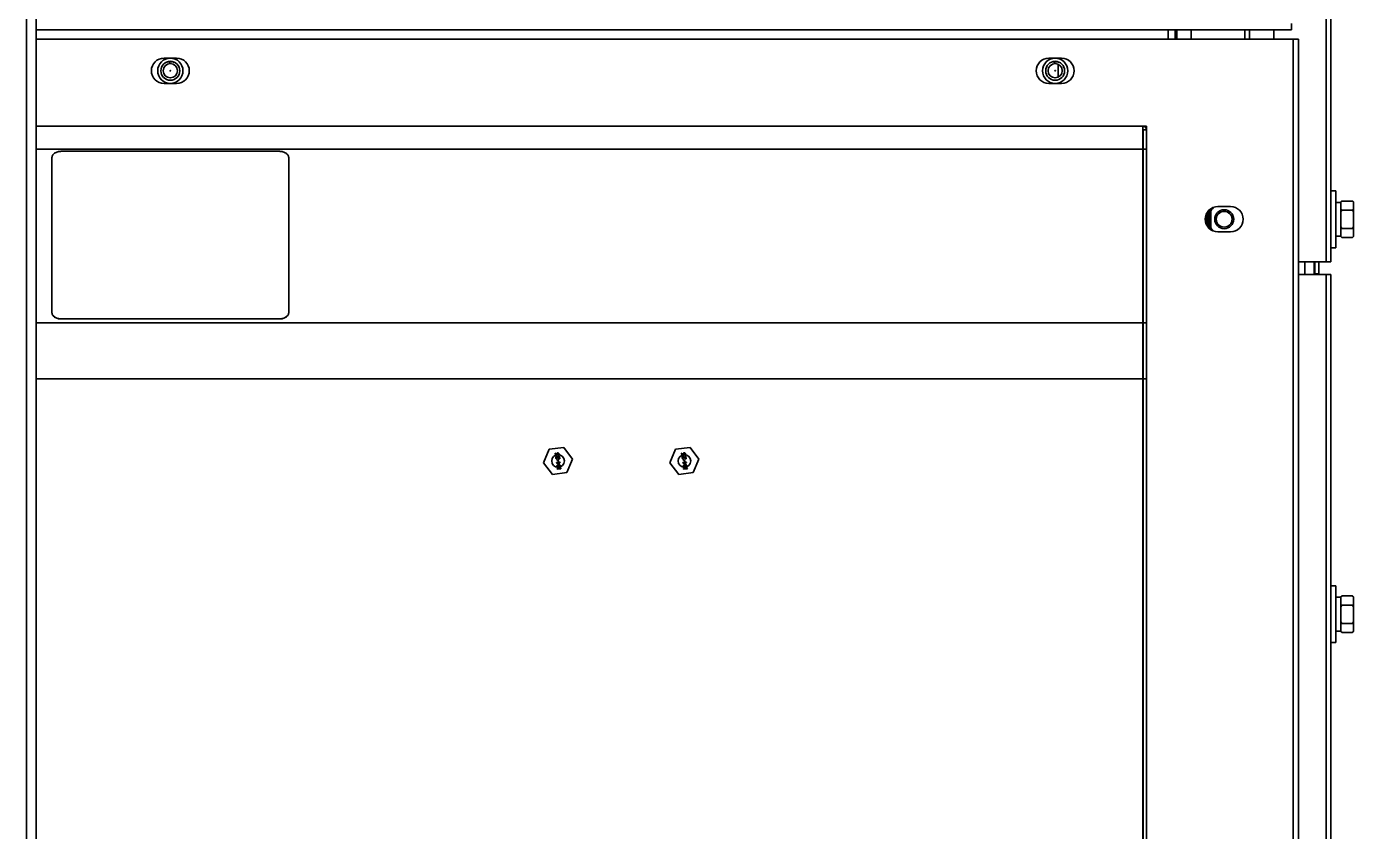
# Model space of a CAD drawing. Header units: millimetres. Extents: x 32496 to 166256, y 3504 to 23939.
# Drawn here: x 42306.6 to 42726.5, y 11801.8 to 12056.6 of the extents above; entities that cross this region are included whole.
import ezdxf

# ---------------------------------------------------------------- set-up
doc = ezdxf.new("R2010")
doc.units = ezdxf.units.MM
doc.layers.get('0').update_dxf_attribs({"lineweight": 35})

msp = doc.modelspace()

# ---------------------------------------------------------------- linework, layer by layer
at = {"linetype": 'Continuous'}
for p, q in [((42306.64, 13391.575), (42306.64, 10882.575)), ((42309.64, 13391.575), (42309.64, 10882.575)), ((42717.94, 11982.075), (42717.94, 12994.175)), ((42719.34, 12117.93), (42719.34, 11982.075)), ((42309.64, 12055.575), (42706.94, 12055.575)), ((42667.94, 12052.575), (42667.94, 12055.575)), ((42670.14, 12055.575), (42670.14, 12052.575)), ((42670.64, 12052.575), (42670.64, 12055.575)), ((42675.14, 12055.575), (42675.14, 12052.575)), ((42692.14, 12052.575), (42692.14, 12055.575)), ((42693.64, 12055.575), (42693.64, 12052.575)), ((42701.34, 12052.575), (42701.34, 12055.575)), ((42706.94, 12055.575), (42706.94, 12057.575)), ((42309.64, 12052.575), (42709.14, 12052.575)), ((42707.44, 11269.575), (42707.44, 12052.575)), ((42709.14, 12052.575), (42709.14, 11269.575)), ((42354.14, 12046.575), (42350.14, 12046.575)), ((42351.075, 12045.296), (42351.004, 12045.343)), ((42351.066, 12045.372), (42351.075, 12045.348)), ((42351.075, 12045.348), (42351.102, 12045.309)), ((42351.102, 12045.296), (42351.075, 12045.296)), ((42351.102, 12045.309), (42351.102, 12045.296)), ((42351.595, 12045.385), (42351.578, 12045.438)), ((42351.578, 12045.438), (42351.664, 12045.438)), ((42351.647, 12045.314), (42351.595, 12045.385)), ((42351.733, 12045.261), (42351.647, 12045.314)), ((42351.664, 12045.438), (42351.699, 12045.385)), ((42351.699, 12045.385), (42351.75, 12045.349)), ((42351.82, 12045.243), (42351.733, 12045.261)), ((42351.75, 12045.349), (42351.802, 12045.332)), ((42351.889, 12045.544), (42351.802, 12045.544)), ((42351.802, 12045.332), (42351.906, 12045.332)), ((42351.889, 12045.243), (42351.82, 12045.243)), ((42351.975, 12045.561), (42351.889, 12045.544)), ((42351.975, 12045.261), (42351.889, 12045.243)), ((42351.906, 12045.332), (42351.958, 12045.349)), ((42351.958, 12045.349), (42352.01, 12045.385)), ((42352.062, 12045.314), (42351.975, 12045.261)), ((42352.01, 12045.385), (42352.044, 12045.438)), ((42352.044, 12045.438), (42352.062, 12045.491)), ((42352.062, 12045.491), (42352.075, 12045.57)), ((42352.114, 12045.385), (42352.062, 12045.314)), ((42352.148, 12045.473), (42352.114, 12045.385)), ((42352.162, 12045.573), (42352.148, 12045.473)), ((42352.304, 12045.244), (42352.304, 12045.561)), ((42352.459, 12045.244), (42352.304, 12045.244)), ((42352.407, 12045.552), (42352.408, 12045.42)), ((42352.408, 12045.42), (42352.455, 12045.548)), ((42352.563, 12045.539), (42352.459, 12045.244)), ((42352.978, 12045.244), (42352.901, 12045.466)), ((42353.134, 12045.244), (42352.978, 12045.244)), ((42353.026, 12045.432), (42353.03, 12045.421)), ((42353.03, 12045.421), (42353.03, 12045.431)), ((42353.134, 12045.404), (42353.134, 12045.244)), ((42634.14, 12046.575), (42630.14, 12046.575)), ((42631.075, 12045.296), (42631.004, 12045.343)), ((42631.066, 12045.372), (42631.075, 12045.348)), ((42631.075, 12045.348), (42631.102, 12045.309)), ((42631.102, 12045.296), (42631.075, 12045.296)), ((42631.102, 12045.309), (42631.102, 12045.296)), ((42631.595, 12045.385), (42631.578, 12045.438)), ((42631.578, 12045.438), (42631.664, 12045.438)), ((42631.647, 12045.314), (42631.595, 12045.385)), ((42631.733, 12045.261), (42631.647, 12045.314)), ((42631.664, 12045.438), (42631.699, 12045.385)), ((42631.699, 12045.385), (42631.75, 12045.349)), ((42631.82, 12045.243), (42631.733, 12045.261)), ((42631.75, 12045.349), (42631.802, 12045.332)), ((42631.889, 12045.544), (42631.802, 12045.544)), ((42631.802, 12045.332), (42631.906, 12045.332)), ((42631.889, 12045.243), (42631.82, 12045.243)), ((42631.975, 12045.561), (42631.889, 12045.544)), ((42631.975, 12045.261), (42631.889, 12045.243)), ((42631.906, 12045.332), (42631.958, 12045.349)), ((42631.958, 12045.349), (42632.01, 12045.385)), ((42632.062, 12045.314), (42631.975, 12045.261)), ((42632.01, 12045.385), (42632.044, 12045.438)), ((42632.044, 12045.438), (42632.062, 12045.491)), ((42632.062, 12045.491), (42632.075, 12045.57)), ((42632.114, 12045.385), (42632.062, 12045.314)), ((42632.148, 12045.473), (42632.114, 12045.385)), ((42632.162, 12045.573), (42632.148, 12045.473)), ((42632.304, 12045.244), (42632.304, 12045.561)), ((42632.459, 12045.244), (42632.304, 12045.244)), ((42632.407, 12045.552), (42632.408, 12045.42)), ((42632.408, 12045.42), (42632.455, 12045.548)), ((42632.563, 12045.539), (42632.459, 12045.244)), ((42632.978, 12045.244), (42632.901, 12045.466)), ((42633.134, 12045.244), (42632.978, 12045.244)), ((42633.026, 12045.432), (42633.03, 12045.421)), ((42633.03, 12045.421), (42633.03, 12045.431)), ((42633.12, 12040.553), (42633.12, 12044.598)), ((42633.134, 12045.404), (42633.134, 12045.244)), ((42350.14, 12038.575), (42354.14, 12038.575)), ((42630.14, 12038.575), (42634.14, 12038.575)), ((42309.64, 12025.075), (42659.84, 12025.075)), ((42659.84, 11555.075), (42659.84, 12025.075)), ((42659.84, 12025.075), (42661.04, 12025.075)), ((42661.04, 12023.876), (42660.04, 12023.876)), ((42660.04, 11555.075), (42660.04, 12023.875)), ((42661.04, 12025.075), (42661.04, 12023.875)), ((42661.04, 11555.075), (42661.04, 12023.875)), ((42659.84, 12017.753), (42309.64, 12017.753)), ((42661.04, 12017.753), (42660.04, 12017.753)), ((42314.64, 11966.134), (42314.64, 12014.96)), ((42317.64, 12017.081), (42386.64, 12017.081)), ((42389.64, 12014.96), (42389.64, 11966.134)), ((42660.04, 12005.075), (42659.84, 12005.075)), ((42659.84, 12005.075), (42660.04, 12005.075)), ((42660.04, 12004.875), (42659.84, 12004.875)), ((42719.34, 12004.575), (42720.94, 12004.575)), ((42720.94, 11986.575), (42720.94, 12004.575)), ((42720.94, 12000.925), (42722.54, 12000.925)), ((42722.54, 12001.049), (42722.811, 12001.32)), ((42722.54, 11990.102), (42722.54, 12001.049)), ((42722.84, 12001.349), (42726.24, 12001.349)), ((42726.54, 12001.049), (42726.269, 12001.32)), ((42726.54, 11990.102), (42726.54, 12001.049)), ((42679.89, 11996.938), (42679.89, 11994.213)), ((42680.86, 11998.312), (42680.941, 11998.288)), ((42680.862, 11997.836), (42680.862, 11993.315)), ((42680.941, 11992.863), (42680.941, 11998.288)), ((42681.441, 11998.288), (42680.941, 11998.288)), ((42681.021, 11998.559), (42680.99, 11998.568)), ((42681.021, 11998.559), (42681.441, 11998.288)), ((42681.441, 11998.288), (42681.441, 11992.863)), ((42687.64, 11999.575), (42683.64, 11999.575)), ((42722.84, 11998.418), (42726.24, 11998.418)), ((42680.017, 11996.356), (42679.916, 11996.467)), ((42679.916, 11994.684), (42680.017, 11994.795)), ((42680.055, 11995.575), (42680.055, 11995.582)), ((42680.941, 11992.863), (42680.86, 11992.839)), ((42680.941, 11992.863), (42681.441, 11992.863)), ((42680.989, 11992.583), (42681.021, 11992.592)), ((42681.441, 11992.863), (42681.021, 11992.592)), ((42722.84, 11992.644), (42726.24, 11992.644)), ((42683.64, 11991.575), (42687.64, 11991.575)), ((42720.94, 11990.225), (42722.54, 11990.225)), ((42722.54, 11990.102), (42722.811, 11989.831)), ((42722.84, 11989.802), (42722.811, 11989.831)), ((42722.84, 11989.802), (42726.24, 11989.802)), ((42726.24, 11989.802), (42726.269, 11989.831)), ((42726.54, 11990.102), (42726.269, 11989.831)), ((42719.34, 11986.575), (42720.94, 11986.575)), ((42709.14, 11982.075), (42719.34, 11982.075)), ((42711.14, 11978.075), (42711.14, 11982.075)), ((42714.14, 11982.075), (42714.14, 11978.075)), ((42714.34, 11982.075), (42714.34, 11978.275)), ((42715.54, 11982.075), (42715.54, 11978.275)), ((42709.14, 11978.075), (42719.34, 11978.075)), ((42715.54, 11978.275), (42714.34, 11978.275)), ((42717.94, 11264.075), (42717.94, 11978.075)), ((42719.34, 11978.075), (42719.34, 11873.194)), ((42317.64, 11964.048), (42317.64, 11964.013)), ((42386.64, 11964.048), (42317.64, 11964.048)), ((42386.64, 11964.013), (42317.64, 11964.013)), ((42386.64, 11964.013), (42386.64, 11964.048)), ((42309.64, 11962.753), (42659.84, 11962.753)), ((42660.04, 11962.753), (42661.04, 11962.753)), ((42659.84, 11945.075), (42309.64, 11945.075)), ((42661.04, 11945.075), (42660.04, 11945.075)), ((42470.257, 11918.498), (42472.048, 11922.755)), ((42476.631, 11923.333), (42472.048, 11922.755)), ((42473.929, 11921.506), (42474.055, 11921.522)), ((42474.035, 11920.662), (42473.929, 11921.506)), ((42474.055, 11921.522), (42474.146, 11920.802)), ((42474.41, 11921.365), (42474.4, 11921.237)), ((42474.419, 11921.089), (42474.4, 11921.237)), ((42474.47, 11921.498), (42474.41, 11921.365)), ((42474.419, 11921.089), (42474.46, 11920.968)), ((42474.46, 11920.968), (42474.551, 11920.853)), ((42474.562, 11921.585), (42474.47, 11921.498)), ((42474.527, 11921.253), (42474.54, 11921.356)), ((42474.527, 11921.253), (42474.545, 11921.105)), ((42474.54, 11921.356), (42474.581, 11921.437)), ((42474.583, 11921.009), (42474.545, 11921.105)), ((42474.682, 11921.651), (42474.562, 11921.585)), ((42474.581, 11921.437), (42474.651, 11921.496)), ((42474.672, 11920.919), (42474.583, 11921.009)), ((42474.651, 11921.496), (42474.723, 11921.53)), ((42474.682, 11921.651), (42474.784, 11921.664)), ((42474.774, 11921.537), (42474.723, 11921.53)), ((42474.774, 11921.537), (42474.853, 11921.521)), ((42474.917, 11921.63), (42474.784, 11921.664)), ((42474.853, 11921.521), (42474.935, 11921.481)), ((42474.998, 11920.985), (42474.903, 11920.923)), ((42475.027, 11921.569), (42474.917, 11921.63)), ((42474.935, 11921.481), (42474.995, 11921.413)), ((42474.995, 11921.413), (42475.033, 11921.317)), ((42475.039, 11921.066), (42474.998, 11920.985)), ((42475.119, 11921.454), (42475.027, 11921.569)), ((42475.052, 11921.168), (42475.033, 11921.317)), ((42475.052, 11921.168), (42475.039, 11921.066)), ((42475.109, 11920.924), (42475.169, 11921.057)), ((42475.16, 11921.333), (42475.119, 11921.454)), ((42475.16, 11921.333), (42475.179, 11921.184)), ((42475.169, 11921.057), (42475.179, 11921.184)), ((42476.631, 11923.333), (42479.422, 11919.653)), ((42510.257, 11918.498), (42512.048, 11922.755)), ((42516.631, 11923.333), (42512.048, 11922.755)), ((42513.929, 11921.506), (42514.055, 11921.522)), ((42514.035, 11920.662), (42513.929, 11921.506)), ((42514.055, 11921.522), (42514.146, 11920.802)), ((42514.41, 11921.365), (42514.4, 11921.237)), ((42514.419, 11921.089), (42514.4, 11921.237)), ((42514.47, 11921.498), (42514.41, 11921.365)), ((42514.419, 11921.089), (42514.46, 11920.968)), ((42514.46, 11920.968), (42514.551, 11920.853)), ((42514.562, 11921.585), (42514.47, 11921.498)), ((42514.527, 11921.253), (42514.54, 11921.356)), ((42514.527, 11921.253), (42514.545, 11921.105)), ((42514.54, 11921.356), (42514.581, 11921.437)), ((42514.583, 11921.009), (42514.545, 11921.105)), ((42514.682, 11921.651), (42514.562, 11921.585)), ((42514.581, 11921.437), (42514.651, 11921.496)), ((42514.672, 11920.919), (42514.583, 11921.009)), ((42514.651, 11921.496), (42514.723, 11921.53)), ((42514.682, 11921.651), (42514.784, 11921.664)), ((42514.774, 11921.537), (42514.723, 11921.53)), ((42514.774, 11921.537), (42514.853, 11921.521)), ((42514.917, 11921.63), (42514.784, 11921.664)), ((42514.853, 11921.521), (42514.935, 11921.481)), ((42514.998, 11920.985), (42514.903, 11920.923)), ((42515.027, 11921.569), (42514.917, 11921.63)), ((42514.935, 11921.481), (42514.995, 11921.413)), ((42514.995, 11921.413), (42515.033, 11921.317)), ((42515.039, 11921.066), (42514.998, 11920.985)), ((42515.119, 11921.454), (42515.027, 11921.569)), ((42515.052, 11921.168), (42515.033, 11921.317)), ((42515.052, 11921.168), (42515.039, 11921.066)), ((42515.109, 11920.924), (42515.169, 11921.057)), ((42515.16, 11921.333), (42515.119, 11921.454)), ((42515.16, 11921.333), (42515.179, 11921.184)), ((42515.169, 11921.057), (42515.179, 11921.184)), ((42516.631, 11923.333), (42519.422, 11919.653)), ((42473.049, 11914.818), (42470.257, 11918.498)), ((42474.694, 11920.745), (42474.035, 11920.662)), ((42474.114, 11920.244), (42474.107, 11920.092)), ((42474.119, 11919.993), (42474.107, 11920.092)), ((42474.152, 11920.349), (42474.114, 11920.244)), ((42474.119, 11919.993), (42474.167, 11919.822)), ((42474.146, 11920.802), (42474.551, 11920.853)), ((42474.24, 11920.461), (42474.152, 11920.349)), ((42474.167, 11919.822), (42474.23, 11919.729)), ((42474.23, 11919.729), (42474.344, 11919.643)), ((42474.237, 11920.083), (42474.246, 11920.21)), ((42474.237, 11920.083), (42474.249, 11919.984)), ((42474.339, 11920.499), (42474.24, 11920.461)), ((42474.246, 11920.21), (42474.288, 11920.291)), ((42474.29, 11919.863), (42474.249, 11919.984)), ((42474.288, 11920.291), (42474.357, 11920.35)), ((42474.35, 11919.795), (42474.29, 11919.863)), ((42474.298, 11918.579), (42474.982, 11918.665)), ((42474.316, 11918.43), (42474.298, 11918.579)), ((42474.316, 11918.43), (42475.075, 11917.921)), ((42474.339, 11920.499), (42474.389, 11920.505)), ((42474.344, 11919.643), (42474.448, 11919.631)), ((42474.432, 11919.755), (42474.35, 11919.795)), ((42474.408, 11920.357), (42474.357, 11920.35)), ((42474.494, 11920.493), (42474.389, 11920.505)), ((42474.408, 11920.357), (42474.516, 11920.32)), ((42474.416, 11917.636), (42475.607, 11917.786)), ((42474.445, 11917.413), (42474.416, 11917.636)), ((42474.432, 11919.755), (42474.448, 11919.631)), ((42474.445, 11917.413), (42475.555, 11917.175)), ((42474.576, 11920.453), (42474.494, 11920.493)), ((42474.516, 11920.32), (42475.237, 11919.705)), ((42475, 11918.516), (42474.519, 11918.456)), ((42475.053, 11918.095), (42474.519, 11918.456)), ((42475.555, 11917.175), (42474.538, 11916.669)), ((42474.571, 11919.268), (42474.748, 11919.291)), ((42474.577, 11919.219), (42474.571, 11919.268)), ((42475.211, 11919.903), (42474.576, 11920.453)), ((42474.755, 11919.241), (42474.577, 11919.219)), ((42474.628, 11919.427), (42474.606, 11919.399)), ((42474.606, 11919.399), (42474.748, 11919.291)), ((42474.799, 11919.297), (42474.628, 11919.427)), ((42474.755, 11919.241), (42474.644, 11919.101)), ((42474.644, 11919.101), (42474.672, 11919.08)), ((42474.672, 11920.919), (42474.694, 11920.745)), ((42474.672, 11919.08), (42474.805, 11919.248)), ((42475.626, 11917.637), (42474.688, 11917.519)), ((42475.669, 11917.29), (42474.688, 11917.519)), ((42474.932, 11919.465), (42474.799, 11919.297)), ((42474.801, 11916.626), (42475.695, 11917.092)), ((42474.805, 11919.248), (42474.976, 11919.118)), ((42474.85, 11919.304), (42474.961, 11919.443)), ((42474.85, 11919.304), (42475.027, 11919.326)), ((42475.033, 11919.276), (42474.856, 11919.254)), ((42474.998, 11919.146), (42474.856, 11919.254)), ((42474.922, 11920.774), (42474.903, 11920.923)), ((42474.922, 11920.774), (42475.017, 11920.836)), ((42474.961, 11919.443), (42474.932, 11919.465)), ((42474.95, 11918.913), (42475.102, 11918.932)), ((42474.982, 11918.665), (42474.95, 11918.913)), ((42474.976, 11919.118), (42474.998, 11919.146)), ((42475.053, 11918.095), (42475, 11918.516)), ((42475.017, 11920.836), (42475.109, 11920.924)), ((42475.027, 11919.326), (42475.033, 11919.276)), ((42475.227, 11917.94), (42475.075, 11917.921)), ((42475.102, 11918.932), (42475.134, 11918.684)), ((42475.124, 11920.598), (42475.251, 11920.614)), ((42475.211, 11919.903), (42475.124, 11920.598)), ((42475.134, 11918.684), (42475.488, 11918.729)), ((42475.507, 11918.58), (42475.152, 11918.535)), ((42475.152, 11918.535), (42475.227, 11917.94)), ((42475.363, 11919.721), (42475.237, 11919.705)), ((42475.251, 11920.614), (42475.363, 11919.721)), ((42475.488, 11918.729), (42475.507, 11918.58)), ((42475.607, 11917.786), (42475.626, 11917.637)), ((42475.669, 11917.29), (42475.695, 11917.092)), ((42479.422, 11919.653), (42477.631, 11915.396)), ((42513.049, 11914.818), (42510.257, 11918.498)), ((42514.694, 11920.745), (42514.035, 11920.662)), ((42514.114, 11920.244), (42514.107, 11920.092)), ((42514.119, 11919.993), (42514.107, 11920.092)), ((42514.152, 11920.349), (42514.114, 11920.244)), ((42514.119, 11919.993), (42514.167, 11919.822)), ((42514.146, 11920.802), (42514.551, 11920.853)), ((42514.24, 11920.461), (42514.152, 11920.349)), ((42514.167, 11919.822), (42514.23, 11919.729)), ((42514.23, 11919.729), (42514.344, 11919.643)), ((42514.237, 11920.083), (42514.246, 11920.21)), ((42514.237, 11920.083), (42514.249, 11919.984)), ((42514.339, 11920.499), (42514.24, 11920.461)), ((42514.246, 11920.21), (42514.288, 11920.291)), ((42514.29, 11919.863), (42514.249, 11919.984)), ((42514.288, 11920.291), (42514.357, 11920.35)), ((42514.35, 11919.795), (42514.29, 11919.863)), ((42514.298, 11918.579), (42514.982, 11918.665)), ((42514.316, 11918.43), (42514.298, 11918.579)), ((42514.316, 11918.43), (42515.075, 11917.921)), ((42514.339, 11920.499), (42514.389, 11920.505)), ((42514.344, 11919.643), (42514.448, 11919.631)), ((42514.432, 11919.755), (42514.35, 11919.795)), ((42514.408, 11920.357), (42514.357, 11920.35)), ((42514.494, 11920.493), (42514.389, 11920.505)), ((42514.408, 11920.357), (42514.516, 11920.32)), ((42514.416, 11917.636), (42515.607, 11917.786)), ((42514.445, 11917.413), (42514.416, 11917.636)), ((42514.432, 11919.755), (42514.448, 11919.631)), ((42514.445, 11917.413), (42515.555, 11917.175)), ((42514.576, 11920.453), (42514.494, 11920.493)), ((42514.516, 11920.32), (42515.237, 11919.705)), ((42515, 11918.516), (42514.519, 11918.456)), ((42515.053, 11918.095), (42514.519, 11918.456)), ((42515.555, 11917.175), (42514.538, 11916.669)), ((42514.571, 11919.268), (42514.748, 11919.291)), ((42514.577, 11919.219), (42514.571, 11919.268)), ((42515.211, 11919.903), (42514.576, 11920.453)), ((42514.755, 11919.241), (42514.577, 11919.219)), ((42514.628, 11919.427), (42514.606, 11919.399)), ((42514.606, 11919.399), (42514.748, 11919.291)), ((42514.799, 11919.297), (42514.628, 11919.427)), ((42514.755, 11919.241), (42514.644, 11919.101)), ((42514.644, 11919.101), (42514.672, 11919.08)), ((42514.672, 11920.919), (42514.694, 11920.745)), ((42514.672, 11919.08), (42514.805, 11919.248)), ((42515.626, 11917.637), (42514.688, 11917.519)), ((42515.669, 11917.29), (42514.688, 11917.519)), ((42514.932, 11919.465), (42514.799, 11919.297)), ((42514.801, 11916.626), (42515.695, 11917.092)), ((42514.805, 11919.248), (42514.976, 11919.118)), ((42514.85, 11919.304), (42514.961, 11919.443)), ((42514.85, 11919.304), (42515.027, 11919.326)), ((42515.033, 11919.276), (42514.856, 11919.254)), ((42514.998, 11919.146), (42514.856, 11919.254)), ((42514.922, 11920.774), (42514.903, 11920.923)), ((42514.922, 11920.774), (42515.017, 11920.836)), ((42514.961, 11919.443), (42514.932, 11919.465)), ((42514.95, 11918.913), (42515.102, 11918.932)), ((42514.982, 11918.665), (42514.95, 11918.913)), ((42514.976, 11919.118), (42514.998, 11919.146)), ((42515.053, 11918.095), (42515, 11918.516)), ((42515.017, 11920.836), (42515.109, 11920.924)), ((42515.027, 11919.326), (42515.033, 11919.276)), ((42515.227, 11917.94), (42515.075, 11917.921)), ((42515.102, 11918.932), (42515.134, 11918.684)), ((42515.124, 11920.598), (42515.251, 11920.614)), ((42515.211, 11919.903), (42515.124, 11920.598)), ((42515.134, 11918.684), (42515.488, 11918.729)), ((42515.507, 11918.58), (42515.152, 11918.535)), ((42515.152, 11918.535), (42515.227, 11917.94)), ((42515.363, 11919.721), (42515.237, 11919.705)), ((42515.251, 11920.614), (42515.363, 11919.721)), ((42515.488, 11918.729), (42515.507, 11918.58)), ((42515.607, 11917.786), (42515.626, 11917.637)), ((42515.669, 11917.29), (42515.695, 11917.092)), ((42519.422, 11919.653), (42517.631, 11915.396)), ((42473.049, 11914.818), (42477.631, 11915.396)), ((42474.566, 11916.446), (42474.538, 11916.669)), ((42475.757, 11916.596), (42474.566, 11916.446)), ((42474.801, 11916.626), (42475.738, 11916.745)), ((42475.738, 11916.745), (42475.757, 11916.596)), ((42513.049, 11914.818), (42517.631, 11915.396)), ((42514.566, 11916.446), (42514.538, 11916.669)), ((42515.757, 11916.596), (42514.566, 11916.446)), ((42514.801, 11916.626), (42515.738, 11916.745)), ((42515.738, 11916.745), (42515.757, 11916.596)), ((42659.84, 11898.986), (42660.04, 11898.986)), ((42659.84, 11897.947), (42660.04, 11897.947)), ((42719.34, 11879.575), (42720.94, 11879.575)), ((42720.94, 11861.575), (42720.94, 11879.575)), ((42720.94, 11875.925), (42722.54, 11875.925)), ((42722.54, 11876.049), (42722.811, 11876.32)), ((42722.54, 11865.102), (42722.54, 11876.049)), ((42722.84, 11876.349), (42726.24, 11876.349)), ((42726.54, 11876.049), (42726.269, 11876.32)), ((42726.54, 11865.102), (42726.54, 11876.049)), ((42719.34, 11873.194), (42719.34, 11867.93)), ((42722.84, 11873.418), (42726.24, 11873.418)), ((42719.34, 11867.93), (42719.34, 11623.194)), ((42722.84, 11867.644), (42726.24, 11867.644)), ((42720.94, 11865.225), (42722.54, 11865.225)), ((42722.54, 11865.102), (42722.811, 11864.831)), ((42722.84, 11864.802), (42722.811, 11864.831)), ((42722.84, 11864.802), (42726.24, 11864.802)), ((42726.24, 11864.802), (42726.269, 11864.831)), ((42726.54, 11865.102), (42726.269, 11864.831)), ((42719.34, 11861.575), (42720.94, 11861.575))]:
    msp.add_line(p, q, dxfattribs=at)
for points in [[(42680.017, 11996.356), (42679.983, 11996.393), (42679.95, 11996.43), (42679.916, 11996.467)], [(42679.916, 11994.684), (42679.95, 11994.721), (42679.983, 11994.758), (42680.017, 11994.795)]]:
    msp.add_lwpolyline(points, dxfattribs=at)
for centre, radius in [((42352.14, 12042.575), 4), ((42352.14, 12042.575), 3), ((42352.14, 12042.575), 2.25), ((42632.14, 12042.575), 4), ((42632.14, 12042.575), 3), ((42632.14, 12042.575), 2.25), ((42352.14, 12042.575), 0.1), ((42632.14, 12042.575), 0.1), ((42685.64, 11995.575), 3), ((42685.64, 11995.575), 2.5), ((42474.84, 11919.075), 2), ((42514.84, 11919.075), 2)]:
    msp.add_circle(centre, radius, dxfattribs=at)
for centre, radius, start, end in [((42350.14, 12042.575), 4, 90, 270), ((42354.14, 12042.575), 4, 270, 90), ((42630.14, 12042.575), 4, 90, 270), ((42634.14, 12042.575), 4, 270, 90), ((42659.84, 12023.875), 1.2, 0, 90), ((42659.84, 12023.875), 0.2, 0, 90), ((42725.355, 11998.758), 3.607, 140.8641, 141.28972), ((42726.676, 11997.57), 5.384, 135.43477, 135.87545), ((42722.402, 11997.569), 5.386, 44.12457, 44.56524), ((42723.726, 11998.759), 3.606, 38.71028, 39.13391), ((42683.64, 11995.575), 4, 90, 270), ((42685.64, 11995.575), 5.585, 149.24232, 179.93768), ((42685.64, 11995.575), 5.285, 154.67939, 205.32061), ((42681.369, 11998.32), 0.509, 163.91946, 180.8578), ((42685.64, 11995.575), 5.499, 145.89281, 147.13569), ((42685.64, 11995.575), 4.999, 130.34481, 147.13569), ((42687.64, 11995.575), 4, 270, 90), ((42685.64, 11995.575), 5.661, 177.86504, 182.13496), ((42685.64, 11995.575), 5.585, 180, 210.76123), ((42685.64, 11995.575), 5.499, 212.86431, 214.09945), ((42685.64, 11995.575), 4.999, 212.86431, 229.65844), ((42715.74, 11978.275), 1.4, 180, 188.23663), ((42715.74, 11978.275), 0.2, 180, 270), ((42316.126, 11966.17), 1.486, 180.00048, 181.32068), ((42388.154, 11966.17), 1.486, 358.67932, 359.99952), ((42725.355, 11873.758), 3.607, 140.8641, 141.28972), ((42726.676, 11872.57), 5.384, 135.43477, 135.87545), ((42722.402, 11872.569), 5.386, 44.12457, 44.56524), ((42723.726, 11873.759), 3.606, 38.71028, 39.13391)]:
    msp.add_arc(centre, radius, start, end, dxfattribs=at)
for points, knots in [([(42314.64, 12014.96), (42314.64, 12015.099), (42314.68, 12015.384), (42314.857, 12015.789), (42315.141, 12016.158), (42315.659, 12016.599), (42316.504, 12016.981), (42317.253, 12017.081), (42317.64, 12017.081)], [0, 0, 0, 0, 0.1034258, 0.2106854, 0.3244943, 0.4464294, 0.712926, 1, 1, 1, 1]), ([(42386.64, 12017.081), (42387.026, 12017.081), (42387.775, 12016.981), (42388.62, 12016.599), (42389.139, 12016.158), (42389.423, 12015.789), (42389.599, 12015.384), (42389.64, 12015.099), (42389.64, 12014.96)], [0, 0, 0, 0, 0.2870739, 0.5535705, 0.6755056, 0.7893145, 0.8965742, 1, 1, 1, 1]), ([(42722.557, 12001.035), (42722.576, 12001.059), (42722.658, 12001.156), (42722.744, 12001.25), (42722.811, 12001.319)], [0, 0, 0, 0, 0.2454974, 1, 1, 1, 1]), ([(42726.523, 12001.035), (42726.503, 12001.059), (42726.422, 12001.156), (42726.336, 12001.25), (42726.269, 12001.319)], [0, 0, 0, 0, 0.2454956, 1, 1, 1, 1]), ([(42680.862, 11997.836), (42680.862, 11997.877), (42680.862, 11998.035), (42680.861, 11998.194), (42680.86, 11998.312)], [0, 0, 0, 0, 0.2575485, 1, 1, 1, 1]), ([(42680.941, 11998.288), (42680.941, 11998.336), (42680.955, 11998.431), (42680.995, 11998.519), (42681.021, 11998.559)], [0, 0, 0, 0, 0.5, 1, 1, 1, 1]), ([(42722.84, 11998.418), (42722.813, 11998.445), (42722.709, 11998.553), (42722.61, 11998.666), (42722.54, 11998.753)], [0, 0, 0, 0, 0.2552107, 1, 1, 1, 1]), ([(42726.24, 11998.418), (42726.267, 11998.445), (42726.371, 11998.553), (42726.47, 11998.666), (42726.54, 11998.753)], [0, 0, 0, 0, 0.2552115, 1, 1, 1, 1]), ([(42680.017, 11996.356), (42680.011, 11996.317), (42679.983, 11996.237), (42679.925, 11996.175), (42679.89, 11996.151)], [0, 0, 0, 0, 0.4840345, 1, 1, 1, 1]), ([(42680.017, 11994.795), (42680.011, 11994.835), (42679.983, 11994.914), (42679.925, 11994.976), (42679.89, 11995)], [0, 0, 0, 0, 0.4870421, 1, 1, 1, 1]), ([(42679.982, 11995.786), (42679.984, 11995.824), (42679.987, 11995.897), (42679.993, 11996.003), (42680, 11996.1), (42680.007, 11996.184), (42680.012, 11996.245), (42680.015, 11996.285), (42680.017, 11996.309), (42680.018, 11996.328), (42680.018, 11996.342), (42680.018, 11996.35), (42680.018, 11996.355), (42680.017, 11996.356)], [0, 0, 0, 0, 0.1964865, 0.3846809, 0.5567494, 0.706456, 0.8286292, 0.8782322, 0.9196984, 0.9527628, 0.9771907, 0.9928965, 1, 1, 1, 1]), ([(42680.017, 11994.795), (42680.018, 11994.796), (42680.018, 11994.801), (42680.018, 11994.809), (42680.018, 11994.823), (42680.017, 11994.842), (42680.015, 11994.866), (42680.012, 11994.906), (42680.007, 11994.967), (42680, 11995.051), (42679.993, 11995.148), (42679.987, 11995.254), (42679.984, 11995.327), (42679.982, 11995.365)], [0, 0, 0, 0, 0.0070922, 0.0227762, 0.0472013, 0.0802905, 0.1217895, 0.1714132, 0.2935698, 0.4432488, 0.6153365, 0.8035356, 1, 1, 1, 1]), ([(42680.88, 11992.69), (42680.876, 11992.702), (42680.864, 11992.751), (42680.859, 11992.801), (42680.86, 11992.839)], [0, 0, 0, 0, 0.2449643, 1, 1, 1, 1]), ([(42680.86, 11992.839), (42680.86, 11992.877), (42680.862, 11993.035), (42680.862, 11993.194), (42680.862, 11993.315)], [0, 0, 0, 0, 0.2366786, 1, 1, 1, 1]), ([(42680.941, 11992.863), (42680.941, 11992.815), (42680.955, 11992.72), (42680.995, 11992.632), (42681.021, 11992.592)], [0, 0, 0, 0, 0.5, 1, 1, 1, 1]), ([(42722.54, 11992.32), (42722.563, 11992.347), (42722.658, 11992.46), (42722.76, 11992.566), (42722.84, 11992.644)], [0, 0, 0, 0, 0.2444076, 1, 1, 1, 1]), ([(42726.54, 11992.32), (42726.517, 11992.347), (42726.421, 11992.46), (42726.319, 11992.566), (42726.24, 11992.644)], [0, 0, 0, 0, 0.2444076, 1, 1, 1, 1]), ([(42722.811, 11989.831), (42722.786, 11989.855), (42722.693, 11989.951), (42722.603, 11990.05), (42722.54, 11990.127)], [0, 0, 0, 0, 0.2550615, 1, 1, 1, 1]), ([(42726.269, 11989.831), (42726.293, 11989.855), (42726.387, 11989.951), (42726.476, 11990.05), (42726.54, 11990.127)], [0, 0, 0, 0, 0.2550625, 1, 1, 1, 1]), ([(42317.64, 11964.048), (42317.257, 11964.048), (42316.515, 11964.147), (42315.676, 11964.522), (42315.158, 11964.954), (42314.872, 11965.317), (42314.69, 11965.716), (42314.643, 11965.997), (42314.64, 11966.135)], [0, 0, 0, 0, 0.2866075, 0.5530569, 0.6751451, 0.789168, 0.896581, 1, 1, 1, 1]), ([(42314.64, 11966.134), (42314.64, 11965.995), (42314.68, 11965.71), (42314.857, 11965.306), (42315.141, 11964.936), (42315.659, 11964.496), (42316.504, 11964.114), (42317.253, 11964.013), (42317.64, 11964.013)], [0, 0, 0, 0, 0.1034258, 0.2106854, 0.3244943, 0.4464294, 0.712926, 1, 1, 1, 1]), ([(42389.639, 11966.135), (42389.636, 11965.997), (42389.59, 11965.716), (42389.408, 11965.317), (42389.121, 11964.954), (42388.603, 11964.522), (42387.764, 11964.147), (42387.022, 11964.048), (42386.64, 11964.048)], [0, 0, 0, 0, 0.1034189, 0.2108319, 0.3248548, 0.446943, 0.7133924, 1, 1, 1, 1]), ([(42386.64, 11964.013), (42387.026, 11964.013), (42387.775, 11964.114), (42388.62, 11964.496), (42389.139, 11964.936), (42389.423, 11965.306), (42389.599, 11965.71), (42389.64, 11965.995), (42389.64, 11966.134)], [0, 0, 0, 0, 0.2870739, 0.5535705, 0.6755056, 0.7893145, 0.8965742, 1, 1, 1, 1]), ([(42722.557, 11876.035), (42722.576, 11876.059), (42722.658, 11876.156), (42722.744, 11876.25), (42722.811, 11876.319)], [0, 0, 0, 0, 0.2454974, 1, 1, 1, 1]), ([(42726.523, 11876.035), (42726.503, 11876.059), (42726.422, 11876.156), (42726.336, 11876.25), (42726.269, 11876.319)], [0, 0, 0, 0, 0.2454956, 1, 1, 1, 1]), ([(42722.84, 11873.418), (42722.813, 11873.445), (42722.709, 11873.553), (42722.61, 11873.666), (42722.54, 11873.753)], [0, 0, 0, 0, 0.2552107, 1, 1, 1, 1]), ([(42726.24, 11873.418), (42726.267, 11873.445), (42726.371, 11873.553), (42726.47, 11873.666), (42726.54, 11873.753)], [0, 0, 0, 0, 0.2552115, 1, 1, 1, 1]), ([(42722.54, 11867.32), (42722.563, 11867.347), (42722.658, 11867.46), (42722.76, 11867.566), (42722.84, 11867.644)], [0, 0, 0, 0, 0.2444076, 1, 1, 1, 1]), ([(42726.54, 11867.32), (42726.517, 11867.347), (42726.421, 11867.46), (42726.319, 11867.566), (42726.24, 11867.644)], [0, 0, 0, 0, 0.2444076, 1, 1, 1, 1]), ([(42722.811, 11864.831), (42722.786, 11864.855), (42722.693, 11864.951), (42722.603, 11865.05), (42722.54, 11865.127)], [0, 0, 0, 0, 0.2550615, 1, 1, 1, 1]), ([(42726.269, 11864.831), (42726.293, 11864.855), (42726.387, 11864.951), (42726.476, 11865.05), (42726.54, 11865.127)], [0, 0, 0, 0, 0.2550625, 1, 1, 1, 1])]:
    msp.add_open_spline(points, degree=3, knots=knots, dxfattribs=at)
for points in [[(42722.54, 11997.758), (42722.631, 11997.982), (42722.732, 11998.202), (42722.84, 11998.418)], [(42726.54, 11997.758), (42726.449, 11997.982), (42726.348, 11998.202), (42726.24, 11998.418)], [(42722.84, 11992.644), (42722.732, 11992.861), (42722.631, 11993.08), (42722.54, 11993.304)], [(42726.24, 11992.644), (42726.348, 11992.861), (42726.449, 11993.08), (42726.54, 11993.304)], [(42722.54, 11872.758), (42722.631, 11872.982), (42722.732, 11873.202), (42722.84, 11873.418)], [(42726.54, 11872.758), (42726.449, 11872.982), (42726.348, 11873.202), (42726.24, 11873.418)], [(42722.84, 11867.644), (42722.732, 11867.861), (42722.631, 11868.08), (42722.54, 11868.304)], [(42726.24, 11867.644), (42726.348, 11867.861), (42726.449, 11868.08), (42726.54, 11868.304)]]:
    msp.add_open_spline(points, degree=3, dxfattribs=at)

doc.saveas('drawing.dxf')
